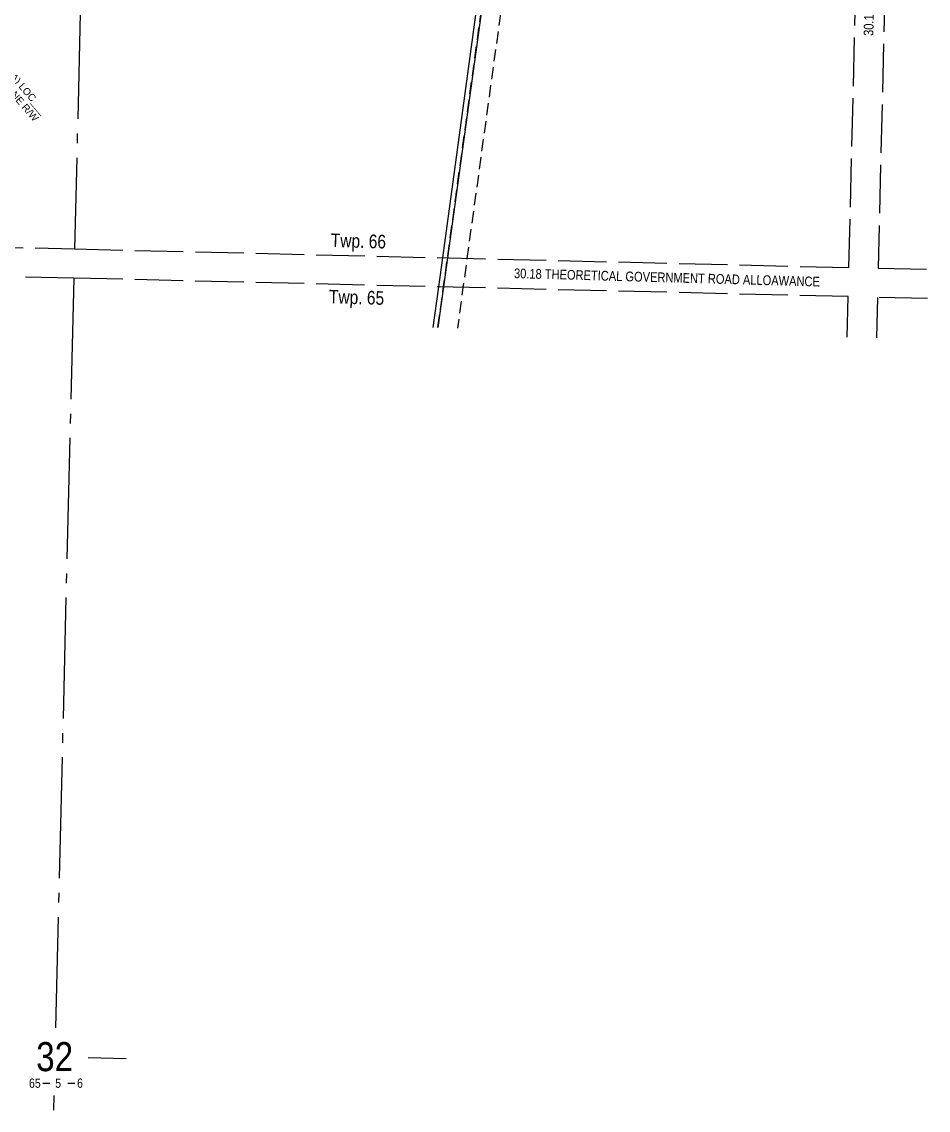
# Model space of a CAD drawing. Extents: x 380192 to 391966, y 6058532 to 6064394.
# Drawn here: x 389191 to 390128, y 6059243 to 6060367 of the extents above; entities that cross this region are included whole.
import ezdxf
from ezdxf.enums import TextEntityAlignment as Align

# ---------------------------------------------------------------- set-up
doc = ezdxf.new("R2010")
doc.units = 0
doc.header["$LTSCALE"] = 5
for name, pattern in [('foc-ACCESSROAD', [3.75, 2.5, -1.25]), ('foc-QUARTERLINE', [33, 25, -3, 2, -3]), ('foc-UNSURVEYED', [12.5, 10, -2.5])]:
    doc.linetypes.add(name, pattern=pattern)
for name, color, linetype in [('10', 1, 'Continuous'), ('9', 3, 'Continuous'), ('D-TXT', 6, 'Continuous'), ('F-AR', 190, 'foc-ACCESSROAD'), ('F-RW', 190, 'Continuous'), ('L-QSEC', 8, 'foc-QUARTERLINE'), ('L-SECLBL', 7, 'Continuous'), ('L-USEC', 7, 'foc-UNSURVEYED')]:
    doc.layers.add(name, color=color, linetype=linetype)
doc.layers.add('C-AR-T', color=13, linetype='Continuous', lineweight=9)
doc.styles.add('80L', font='ARIALN.TTF', dxfattribs={"height": 10})
doc.styles.add('A60', font='arial.ttf', dxfattribs={"height": 7.35})
doc.styles.add('SIMPLEX', font='ARIALN.TTF')

# ---------------------------------------------------------------- blocks, each defined once
blk = doc.blocks.new('L-SECLBL')
at = {"layer": '9', "color": 7}
for p, q in [((-5.1, -27.8), (-12.3, -27.8)), ((20.7, -27.8), (13.5, -27.8))]:
    blk.add_line(p, q, dxfattribs=at)
at = {"layer": '10', "color": 2, "style": 'SIMPLEX'}
blk.add_attdef('SEC', text='', height=30, dxfattribs=at).set_placement((0, 0), align=Align.MIDDLE)
at = {"layer": '10', "color": 5, "style": '80L'}
blk.add_attdef('RGE', text='', height=9.5, dxfattribs=at).set_placement((3.6, -27.4), align=Align.MIDDLE_CENTER)
blk.add_attdef('TWP', text='', height=9.5, dxfattribs=at).set_placement((-14.4, -27.4), align=Align.MIDDLE_RIGHT)
blk.add_attdef('MER', text='', height=9.5, dxfattribs=at).set_placement((23.2, -27.4), align=Align.MIDDLE_LEFT)

msp = doc.modelspace()

# ---------------------------------------------------------------- linework, layer by layer
at = {"layer": 'F-AR', "flags": 128}
msp.add_lwpolyline([(389621, 6060051.5), (389626.8, 6060093.5), (389630.9, 6060123.5), (389666.2, 6060381.3), (389726.7, 6060820.2), (389733.5, 6060826.2), (389749.6, 6060840.3), (389686, 6060378.6), (389651, 6060123), (389646.9, 6060093), (389641.2, 6060051)], dxfattribs=at)
at = {"layer": 'F-RW', "flags": 128}
msp.add_lwpolyline([(389616, 6060051.6), (389621.8, 6060093.6), (389625.9, 6060123.6), (389661.2, 6060382), (389720.9, 6060815.2), (389721, 6060815.9), (389675.5, 6060870.8), (389681.7, 6060875.9), (389726.8, 6060821.5), (389726.7, 6060820.2), (389666.2, 6060381.3), (389630.9, 6060123.5), (389626.8, 6060093.5), (389621, 6060051.5)], dxfattribs=at)
at = {"layer": 'L-QSEC'}
for p, q in [((389263.9, 6060886.8), (389245.4, 6060132.8)), ((389244.7, 6060102.6), (389225.7, 6059328.5)), ((389259.7, 6059297.7), (389298.9, 6059296.8)), ((389224, 6059258.6), (389223.6, 6059243.2))]:
    msp.add_line(p, q, dxfattribs=at)
at = {"layer": 'L-USEC'}
for p, q in [((390045.8, 6060113.6), (390065.1, 6060907.7)), ((390095.3, 6060906.9), (390075.9, 6060112.9)), ((388455.1, 6060151.7), (389245.4, 6060132.8)), ((389245.4, 6060132.8), (390045.8, 6060113.6)), ((389244.7, 6060102.6), (388454.4, 6060121.5)), ((390075.9, 6060112.9), (390127.7, 6060111.7)), ((390045.1, 6060083.5), (389244.7, 6060102.6)), ((390044, 6060041.5), (390045.1, 6060083.5)), ((390075.2, 6060082.7), (390074.2, 6060040.8)), ((390127, 6060081.5), (390075.2, 6060082.7))]:
    msp.add_line(p, q, dxfattribs=at)

# ---------------------------------------------------------------- block references
at = {"layer": 'L-SECLBL'}
msp.add_blockref('L-SECLBL', (389224.9, 6059298.6), dxfattribs=at).add_auto_attribs({'SEC': '32', 'TWP': '65', 'RGE': '5', 'MER': '6'})

# ---------------------------------------------------------------- texts
at = {"layer": 'C-AR-T', "insert": (389217.7, 6060276.1), "char_height": 7.35, "width": 105.51, "attachment_point": 3, "rotation": 310.834, "line_spacing_factor": 0.948, "style": 'A60', "bg_fill": 3, "box_fill_scale": 1.15, "bg_fill_color": 256, "bg_fill_true_color": 256, "bg_fill_transparency": 0}
msp.add_mtext('(NUVISTA) LOC___\\P5.00 WATERLINE R/W', dxfattribs=at)
at = {"layer": 'D-TXT', "color": 3, "char_height": 14, "attachment_point": 1, "style": '80L'}
for s, insert, rotation in [('Twp. 66', (389510.5, 6060148.8), 358.4139), ('Twp. 65', (389508.6, 6060090.6), 358.414)]:
    msp.add_mtext_dynamic_manual_height_columns(s, width=56.426, gutter_width=47.5, heights=[0], dxfattribs=dict(at, insert=insert, rotation=rotation))

# ---------------------------------------------------------------- next in the draw order: texts
at = {"layer": 'L-USEC', "char_height": 9.996, "attachment_point": 1, "style": '80L', "bg_fill": 3, "box_fill_scale": 1.5, "bg_fill_color": 256, "bg_fill_transparency": 0}
for insert, rotation in [((390060.9, 6060352.7), 88.5457), ((389699.5, 6060112.7), 358.414)]:
    msp.add_mtext_dynamic_manual_height_columns('\\pi0.28181;30.18 THEORETICAL GOVERNMENT ROAD ALLOAWANCE', width=315.712, gutter_width=50, heights=[0], dxfattribs=dict(at, insert=insert, rotation=rotation))

doc.saveas('drawing.dxf')
